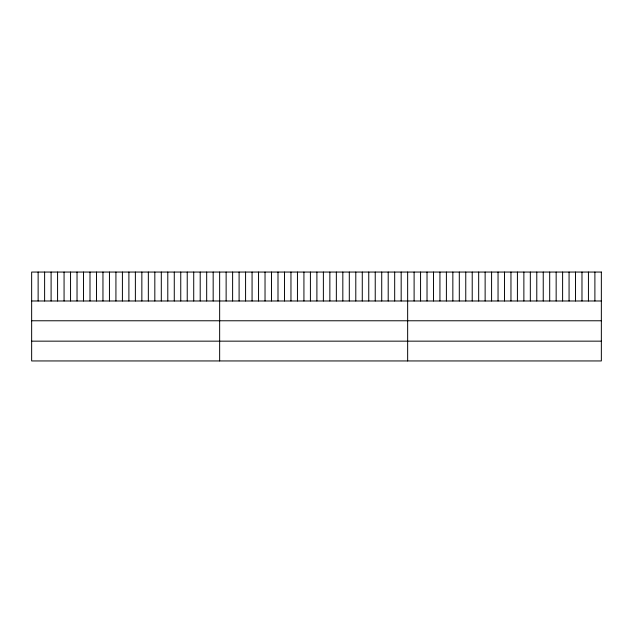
<?xml version="1.0" encoding="UTF-8"?>
<svg xmlns="http://www.w3.org/2000/svg" width="633" height="633" viewBox="0 0 633 633"><rect width="100%" height="100%" fill="white"/><g stroke="black" fill="none" stroke-linecap="round" stroke-linejoin="round"><path stroke-width="0.95" d="M31.65 300.984L601.35 300.984M31.65 320.773L601.35 320.773M31.65 341.155L601.35 341.155M594.893 272.055L594.893 300.984M588.437 272.055L588.437 300.984M581.98 272.055L581.98 300.984M575.524 272.055L575.524 300.984M569.067 272.055L569.067 300.984M562.61 272.055L562.61 300.984M556.154 272.055L556.154 300.984M549.697 272.055L549.697 300.984M543.241 272.055L543.241 300.984M536.784 272.055L536.784 300.984M530.327 272.055L530.327 300.984M523.871 272.055L523.871 300.984M517.414 272.055L517.414 300.984M510.958 272.055L510.958 300.984M504.501 272.055L504.501 300.984M498.044 272.055L498.044 300.984M491.588 272.055L491.588 300.984M485.131 272.055L485.131 300.984M478.675 272.055L478.675 300.984M472.218 272.055L472.218 300.984M465.761 272.055L465.761 300.984M459.305 272.055L459.305 300.984M452.848 272.055L452.848 300.984M446.392 272.055L446.392 300.984M439.935 272.055L439.935 300.984M433.478 272.055L433.478 300.984M427.022 272.055L427.022 300.984M420.565 272.055L420.565 300.984M414.109 272.055L414.109 300.984M407.652 272.055L407.652 360.945M401.172 272.055L401.172 300.984M394.683 272.055L394.683 300.984M388.203 272.055L388.203 300.984M381.723 272.055L381.723 300.984M375.234 272.055L375.234 300.984M368.754 272.055L368.754 300.984M362.274 272.055L362.274 300.984M355.793 272.055L355.793 300.984M349.305 272.055L349.305 300.984M342.825 272.055L342.825 300.984M336.345 272.055L336.345 300.984M329.856 272.055L329.856 300.984M323.376 272.055L323.376 300.984M316.896 272.055L316.896 300.984M310.407 272.055L310.407 300.984M303.927 272.055L303.927 300.984M297.447 272.055L297.447 300.984M290.958 272.055L290.958 300.984M284.478 272.055L284.478 300.984M277.998 272.055L277.998 300.984M271.51 272.055L271.51 300.984M265.029 272.055L265.029 300.984M258.549 272.055L258.549 300.984M252.069 272.055L252.069 300.984M245.58 272.055L245.58 300.984M239.1 272.055L239.1 300.984M232.62 272.055L232.62 300.984M226.131 272.055L226.131 300.984M219.651 272.055L219.651 360.945M213.171 272.055L213.171 300.984M206.682 272.055L206.682 300.984M200.202 272.055L200.202 300.984M193.722 272.055L193.722 300.984M187.233 272.055L187.233 300.984M180.753 272.055L180.753 300.984M174.273 272.055L174.273 300.984M167.792 272.055L167.792 300.984M161.304 272.055L161.304 300.984M154.824 272.055L154.824 300.984M148.344 272.055L148.344 300.984M141.855 272.055L141.855 300.984M135.375 272.055L135.375 300.984M128.895 272.055L128.895 300.984M122.406 272.055L122.406 300.984M115.926 272.055L115.926 300.984M109.446 272.055L109.446 300.984M102.957 272.055L102.957 300.984M96.477 272.055L96.477 300.984M89.997 272.055L89.997 300.984M83.509 272.055L83.509 300.984M77.028 272.055L77.028 300.984M70.548 272.055L70.548 300.984M64.068 272.055L64.068 300.984M57.579 272.055L57.579 300.984M51.099 272.055L51.099 300.984M44.619 272.055L44.619 300.984M38.13 272.055L38.13 300.984M601.35 272.055L31.65 272.055L31.65 360.945L601.35 360.945L601.35 272.055"/></g></svg>
